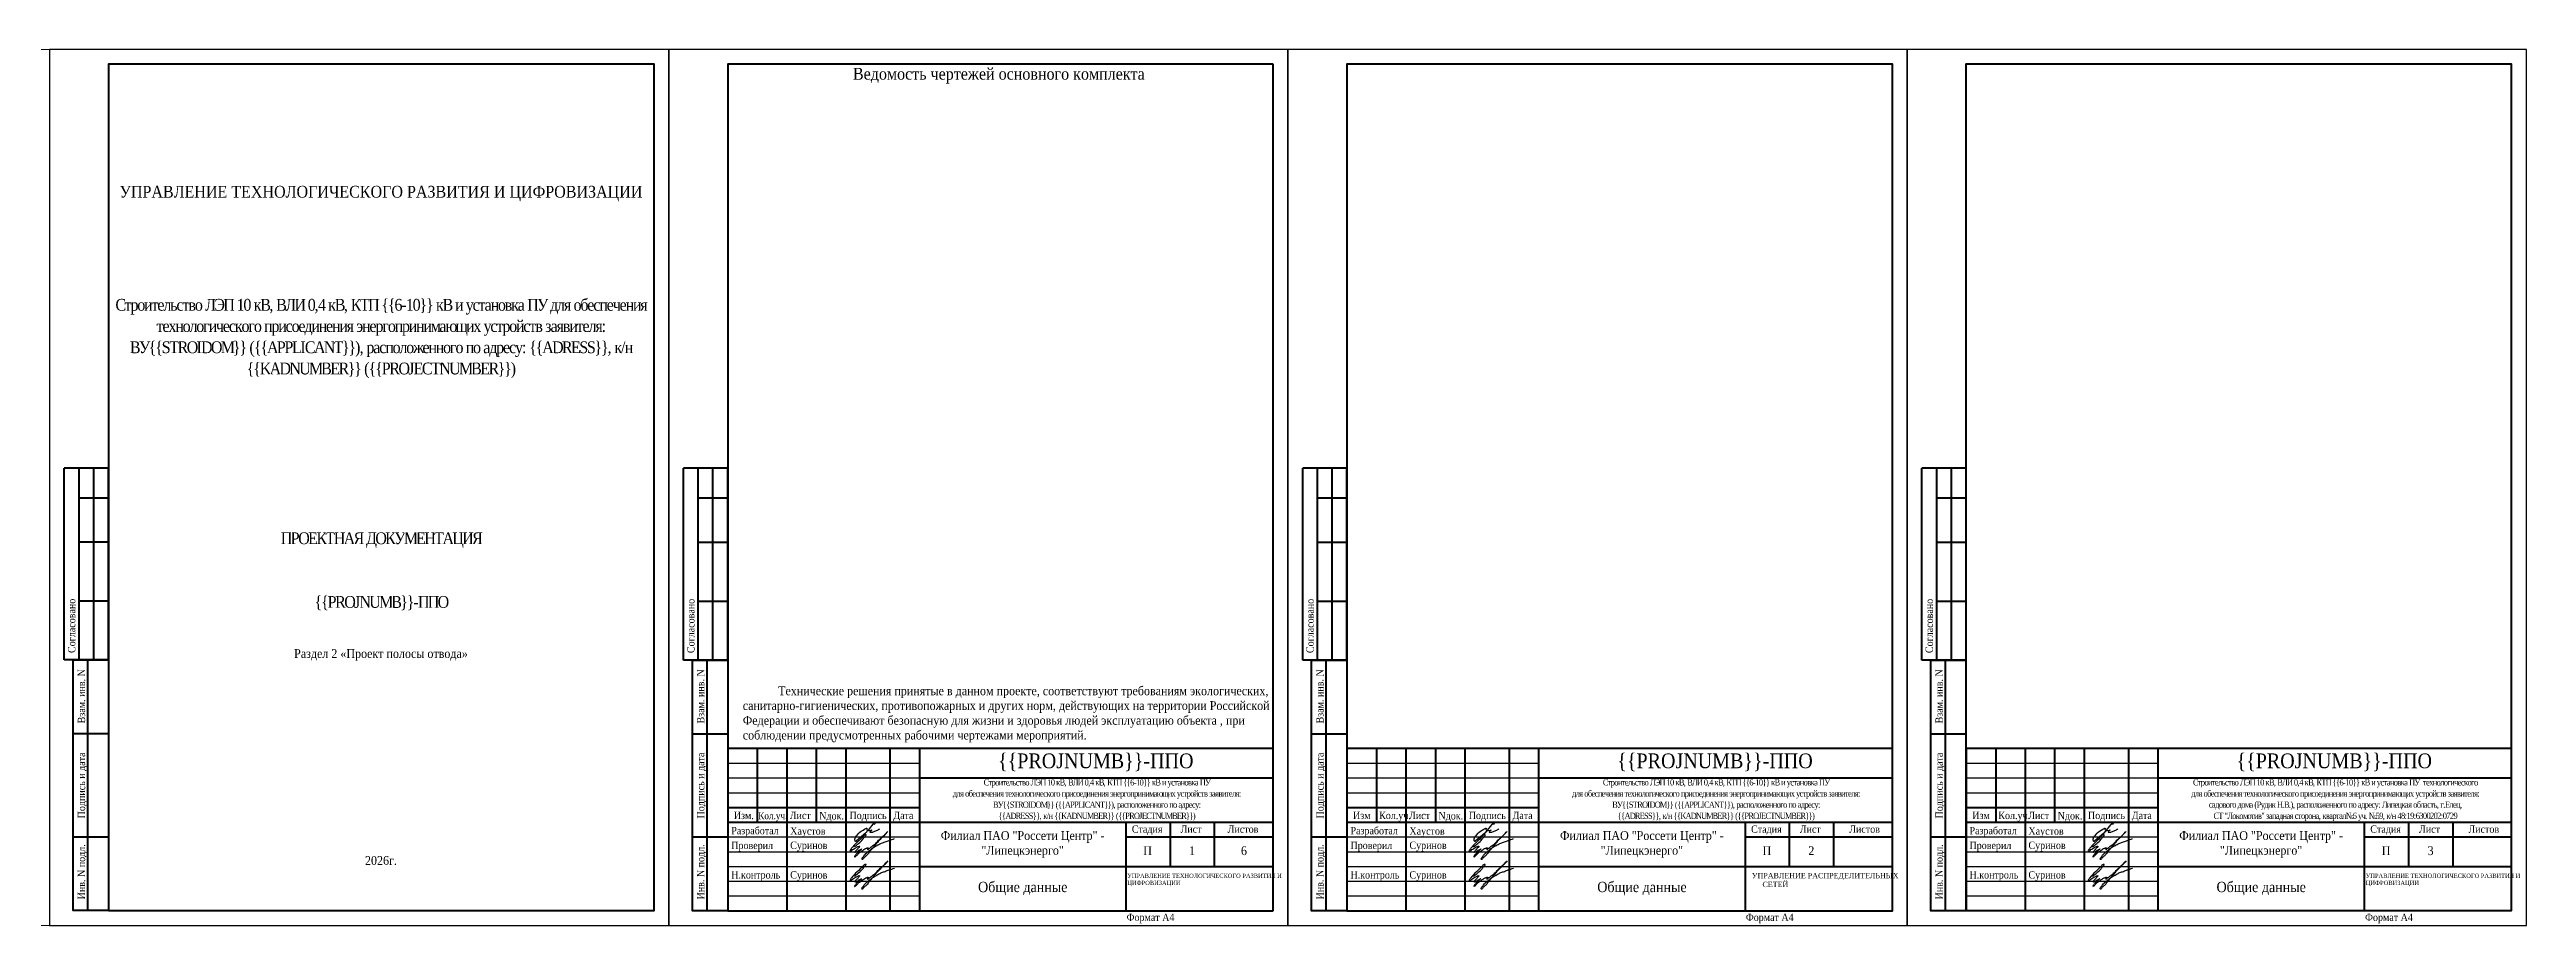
# Model space of a CAD drawing. Header units: millimetres. Extents: x 2394 to 10678, y 3616 to 3933.
# Drawn here: x 4284 to 5124, y 3636 to 3933 of the extents above; entities that cross this region are included whole.
import ezdxf

# ---------------------------------------------------------------- set-up
doc = ezdxf.new("R2010")
doc.units = ezdxf.units.MM
doc.layers.add('П', color=7, linetype='Continuous')
doc.layers.add('Чертеж', color=7, linetype='Continuous')
doc.styles.add('Simplex8', font='Times New Roman.ttf', dxfattribs={"height": 3.5})
doc.styles.add('стиль1', font='Times New Roman.ttf', dxfattribs={"width": 0.9})
doc.styles.add('стиль2', font='Times New Roman.ttf', dxfattribs={"width": 0.9, "height": 2.5})

# ---------------------------------------------------------------- blocks, each defined once
blk = doc.blocks.new('Штамп б')
at = {"lineweight": 70}
for points in [[(20, 0), (8, 0), (8, 85), (20, 85)], [(13, 0), (13, 85)], [(8, 60), (20, 60)], [(8, 25), (20, 25)]]:
    blk.add_lwpolyline(points, dxfattribs=at)
at = {"lineweight": 25, "style": 'Simplex8', "width": 0.9}
for s, p in [('Взам. инв. N', (12.06, 63.49)), ('Подпись и дата', (12.06, 31.28)), ('Инв. N подл.', (12.06, 3.82))]:
    blk.add_text(s, height=2.5, rotation=90, dxfattribs=at).set_placement(p)
blk = doc.blocks.new('A$C5B0935FB')
at = {"lineweight": 70}
for p, q in [((20, 65), (5, 65)), ((5, 0), (5, 65)), ((10, 55), (10, 65)), ((15, 0), (15, 65)), ((20, 0), (20, 65)), ((10, 40), (10, 55)), ((10, 55), (20, 55)), ((10, 20), (10, 40)), ((10, 40), (20, 40)), ((10, 0), (10, 20)), ((10, 20), (20, 20)), ((10, 0), (5, 0)), ((15, 0), (10, 0)), ((20, 0), (15, 0)), ((15, 0), (15, 0))]:
    blk.add_line(p, q, dxfattribs=at)
at = {"lineweight": 25, "style": 'стиль1', "width": 0.9}
blk.add_text('Согласовано', height=2.5, rotation=90, dxfattribs=at).set_placement((8.72, 2.35))
blk = doc.blocks.new('A$C7F1F469D')
at = {"color": 5, "lineweight": 25}
blk.add_spline([(-0.1, 1.78), (1.34, 2.93), (2.75, 4.33), (3.55, 5.31), (3.81, 5.64), (3.86, 5.8), (3.66, 5.81), (3.25, 5.7), (2.89, 5.36), (-1.09, 1.26), (-1.29, 0.98), (-1.47, 0.67), (-1.59, 0.28), (-1.54, 0.16), (-0.98, 0.55), (-0.42, 1.01), (0.34, 1.44), (1.08, 1.86), (1.69, 1.97), (1.62, 1.83), (1.26, 1.37), (0.56, 0.61), (0.16, 0.22), (0, 0), (0.24, -0.04), (0.82, 0.16), (1.44, 0.58), (2.18, 0.95), (2.33, 1.04), (1.93, 0.58), (1.28, 0.02), (0.64, -0.58), (0.1, -1.31), (-0.06, -1.68), (0.13, -1.59), (0.39, -1.41), (1.23, -0.56), (1.62, -0.16), (2.27, 0.27), (2.82, 0.65), (3.41, 1.04), (3.83, 1.25), (4.1, 1.35), (4.33, 1.44), (4.56, 1.45), (4.6, 1.35), (4.48, 1.19), (4.35, 0.92), (4.39, 0.82), (4.59, 0.91), (5.09, 1.34), (6.19, 2.18), (7.41, 3.21), (8.36, 4.22), (9.62, 5.31), (10.99, 6.68), (11.27, 6.98), (9.83, 5.51), (8.6, 4.26), (7.7, 3.28), (7.2, 2.7), (6.74, 2.12), (6.16, 1.41), (5.49, 0.62), (4.74, -0.34), (3.92, -1.29), (3.19, -1.94), (2.91, -2.31), (2.67, -2.58), (2.52, -2.55), (2.49, -2.26), (2.69, -1.9), (3.27, -1.11), (3.8, -0.52), (4.48, 0.07), (5.33, 0.79), (5.97, 1.29), (6.7, 1.77), (7.56, 2.21), (8.83, 2.91), (10.02, 3.35), (11.36, 3.83), (12.55, 4.24), (13.47, 4.57)], degree=3, dxfattribs=at)
blk = doc.blocks.new('Штамп фамилии')
at = {"layer": 'Чертеж', "color": 5, "lineweight": -2}
blk.add_lwpolyline([(47.56, 0.85), (47.63, 0.98), (47.71, 1.12), (47.75, 1.2), (47.79, 1.26), (47.82, 1.32), (47.85, 1.37), (47.85, 1.41), (47.85, 1.5), (47.83, 1.56), (47.8, 1.58), (47.75, 1.59), (47.69, 1.59), (47.65, 1.58), (47.6, 1.56), (47.53, 1.53), (47.47, 1.48), (47.41, 1.42), (47.34, 1.32), (45.35, -1.11), (44.5, -2.12), (43.04, -3.43), (41.29, -4.9), (41.18, -4.96), (41.1, -4.94), (41.06, -4.9), (41.02, -4.83), (40.95, -4.71), (40.89, -4.56), (40.88, -4.4), (40.88, -4.26), (40.91, -4.09), (40.95, -3.94), (40.99, -3.84), (41.05, -3.64), (41.14, -3.44), (41.38, -3.09), (41.64, -2.76), (42.23, -2.17), (42.59, -1.81), (43.05, -1.48), (43.63, -1.13), (44.19, -0.77), (44.85, -0.41), (44.92, -0.44), (44.94, -0.46), (44.95, -0.51), (44.89, -0.87), (44.97, -1.02), (45.03, -1.1), (45.09, -1.13), (45.19, -1.2), (45.35, -1.22), (45.55, -1.22), (46.39, -1.16), (46.48, -1.08), (46.54, -1.05), (46.56, -1.07), (46.57, -1.09), (46.56, -1.13), (46.54, -1.15), (46.53, -1.18), (46.48, -1.21), (46.37, -1.3), (46.01, -1.59), (45.97, -1.66), (45.96, -1.7), (45.96, -1.78), (45.99, -1.81), (46.12, -1.82), (46.26, -1.81), (46.68, -1.81), (46.77, -1.8), (46.92, -1.76), (47.12, -1.67), (48.59, -1.09), (48.75, -0.97), (48.9, -0.86), (49.05, -0.79), (49.15, -0.75), (49.3, -0.69)], dxfattribs=at)
at = {"layer": 'Чертеж', "color": 67, "lineweight": -2, "true_color": 0x727430}
for p in [(40.81, -8.53), (40.81, -18.55)]:
    blk.add_blockref('A$C7F1F469D', p, dxfattribs=at)
at = {"color": 7, "char_height": 2.5, "attachment_point": 4, "style": 'стиль1'}
for s, insert, width in [(' Разработал', (-1.9, -1.68), 17), (' Проверил', (-1.9, -6.68), 17), ('Хаустов', (18.94, -1.81), 20), (' Суринов', (18.1, -6.65), 20), (' Н.контроль', (-1.9, -16.68), 17), (' Суринов', (18.1, -16.68), 20)]:
    blk.add_mtext(s, dxfattribs=dict(at, insert=insert, width=width))
blk = doc.blocks.new('A$C31D65421')
blk.add_blockref('Штамп фамилии', (2.24, 18.43))

msp = doc.modelspace()

# ---------------------------------------------------------------- linework, layer by layer
at = {"layer": 'П', "linetype": 'Continuous', "lineweight": 0}
for points in [[(4074.341, 3932.871), (4284.341, 3932.871), (4284.341, 3635.871), (4074.341, 3635.871)], [(4284.341, 3932.871), (4494.341, 3932.871), (4494.341, 3635.871), (4284.341, 3635.871)], [(4494.341, 3932.871), (4704.341, 3932.871), (4704.341, 3635.871), (4494.341, 3635.871)], [(4704.341, 3932.871), (4914.341, 3932.871), (4914.341, 3635.871), (4704.341, 3635.871)]]:
    msp.add_lwpolyline(points, close=True, dxfattribs=at)
at = {"layer": 'П', "lineweight": 30}
for points in [[(4284.341, 3635.871), (4494.341, 3635.871), (4494.341, 3932.871), (4284.341, 3932.871)], [(4494.341, 3635.871), (4704.341, 3635.871), (4704.341, 3932.871), (4494.341, 3932.871)], [(4704.341, 3635.871), (4914.341, 3635.871), (4914.341, 3932.871), (4704.341, 3932.871)], [(4914.341, 3635.871), (5124.341, 3635.871), (5124.341, 3932.871), (4914.341, 3932.871)]]:
    msp.add_lwpolyline(points, close=True, dxfattribs=at)
at = {"layer": 'Чертеж', "lineweight": 70}
for p, q in [((4699.341, 3640.871), (4699.341, 3927.871)), ((4699.341, 3695.871), (4514.341, 3695.871)), ((4514.341, 3695.871), (4514.341, 3640.871)), ((4909.341, 3695.871), (4724.341, 3695.871)), ((4724.341, 3695.871), (4724.341, 3640.871)), ((5119.341, 3695.871), (4934.341, 3695.871)), ((4934.341, 3695.871), (4934.341, 3640.871))]:
    msp.add_line(p, q, dxfattribs=at)
msp.add_lwpolyline([(4304.358, 3640.906), (4489.358, 3640.906), (4489.358, 3927.906), (4304.358, 3927.906)], close=True, dxfattribs=at)
at = {"layer": 'Чертеж', "lineweight": 50}
msp.add_lwpolyline([(4699.341, 3927.871), (4514.341, 3927.871), (4514.341, 3640.871)], dxfattribs=at)
at = {"layer": 'Чертеж', "linetype": 'Continuous', "lineweight": 70}
for points in [[(4724.341, 3640.871), (4909.341, 3640.871), (4909.341, 3927.871), (4724.341, 3927.871)], [(4934.265, 3640.913), (5119.265, 3640.913), (5119.265, 3927.913), (4934.265, 3927.913)]]:
    msp.add_lwpolyline(points, close=True, dxfattribs=at)
at = {"layer": 'Чертеж', "lineweight": 30}
for points in [[(4514.341, 3690.871), (4579.341, 3690.871)], [(4724.341, 3690.871), (4789.341, 3690.871)], [(4934.341, 3690.871), (4999.341, 3690.871)], [(4514.341, 3685.871), (4579.341, 3685.871)], [(4514.341, 3680.871), (4579.341, 3680.871)], [(4724.341, 3685.871), (4789.341, 3685.871)], [(4724.341, 3680.871), (4789.341, 3680.871)], [(4934.341, 3685.871), (4999.341, 3685.871)], [(4934.341, 3680.871), (4999.341, 3680.871)], [(4514.341, 3665.871), (4579.341, 3665.871)], [(4724.341, 3665.871), (4789.341, 3665.871)], [(4934.341, 3665.871), (4999.341, 3665.871)], [(4514.341, 3660.871), (4579.341, 3660.871)], [(4514.341, 3655.871), (4579.341, 3655.871)], [(4724.341, 3660.871), (4789.341, 3660.871)], [(4724.341, 3655.871), (4789.341, 3655.871)], [(4934.341, 3660.871), (4999.341, 3660.871)], [(4934.341, 3655.871), (4999.341, 3655.871)], [(4514.341, 3650.871), (4579.341, 3650.871)], [(4514.341, 3645.871), (4579.341, 3645.871)], [(4724.341, 3650.871), (4789.341, 3650.871)], [(4724.341, 3645.871), (4789.341, 3645.871)], [(4934.341, 3650.871), (4999.341, 3650.871)], [(4934.341, 3645.871), (4999.341, 3645.871)]]:
    msp.add_lwpolyline(points, dxfattribs=at)
at = {"layer": 'Чертеж', "lineweight": 70}
for points in [[(4524.341, 3695.871), (4524.341, 3670.871)], [(4534.341, 3695.871), (4534.341, 3640.871)], [(4544.341, 3695.871), (4544.341, 3670.871)], [(4554.341, 3695.871), (4554.341, 3640.871)], [(4569.341, 3695.871), (4569.341, 3640.871)], [(4579.341, 3695.871), (4579.341, 3640.871)], [(4734.341, 3695.871), (4734.341, 3670.871)], [(4744.341, 3695.871), (4744.341, 3640.871)], [(4754.341, 3695.871), (4754.341, 3670.871)], [(4764.341, 3695.871), (4764.341, 3640.871)], [(4779.341, 3695.871), (4779.341, 3640.871)], [(4789.341, 3695.871), (4789.341, 3640.871)], [(4944.341, 3695.871), (4944.341, 3670.871)], [(4954.341, 3695.871), (4954.341, 3640.871)], [(4964.341, 3695.871), (4964.341, 3670.871)], [(4974.341, 3695.871), (4974.341, 3640.871)], [(4989.341, 3695.871), (4989.341, 3640.871)], [(4999.341, 3695.871), (4999.341, 3640.871)], [(4579.341, 3685.871), (4699.341, 3685.871)], [(4789.341, 3685.871), (4909.341, 3685.871)], [(4999.341, 3685.871), (5119.341, 3685.871)], [(4514.341, 3675.871), (4579.341, 3675.871)], [(4514.341, 3670.871), (4699.341, 3670.871)], [(4649.341, 3670.871), (4649.341, 3640.871)], [(4664.341, 3670.871), (4664.341, 3655.871)], [(4679.341, 3670.871), (4679.341, 3655.871)], [(4724.341, 3675.871), (4789.341, 3675.871)], [(4724.341, 3670.871), (4909.341, 3670.871)], [(4859.341, 3670.871), (4859.341, 3640.871)], [(4874.341, 3670.871), (4874.341, 3655.871)], [(4889.341, 3670.871), (4889.341, 3655.871)], [(4934.341, 3675.871), (4999.341, 3675.871)], [(4934.341, 3670.871), (5119.341, 3670.871)], [(5069.341, 3670.871), (5069.341, 3640.871)], [(5084.341, 3670.871), (5084.341, 3655.871)], [(5099.341, 3670.871), (5099.341, 3655.871)], [(4649.341, 3665.871), (4699.341, 3665.871)], [(4859.341, 3665.871), (4909.341, 3665.871)], [(5069.341, 3665.871), (5119.341, 3665.871)], [(4579.341, 3655.871), (4699.341, 3655.871)], [(4789.341, 3655.871), (4909.341, 3655.871)], [(4999.341, 3655.871), (5119.341, 3655.871)], [(4514.341, 3640.871), (4699.341, 3640.871)]]:
    msp.add_lwpolyline(points, dxfattribs=at)

# ---------------------------------------------------------------- block references
at = {"layer": 'Чертеж'}
for p in [(4284.358, 3725.906), (4494.341, 3725.871), (4704.341, 3725.871), (4914.341, 3725.871)]:
    msp.add_blockref('A$C5B0935FB', p, dxfattribs=at)
at = {"layer": 'Чертеж', "lineweight": 25}
for p in [(4284.358, 3640.906), (4494.341, 3640.871), (4704.341, 3640.871), (4914.341, 3640.871)]:
    msp.add_blockref('Штамп б', p, dxfattribs=at)
at = {"layer": 'Чертеж', "linetype": 'Continuous', "lineweight": 0}
for p in [(4514.341, 3650.871), (4724.341, 3650.871), (4934.265, 3650.871)]:
    msp.add_blockref('A$C31D65421', p, dxfattribs=at)

# ---------------------------------------------------------------- texts
at = {"layer": 'Чертеж', "lineweight": 25, "style": 'стиль1', "width": 0.9}
for s, height, p in [('Ведомость чертежей основного комплекта  ', 4, (4556.806, 3922.658)), ('Изм.', 2.5, (4516.394, 3671.944)), ('Кол.уч.', 2.3, (4524.666, 3671.908)), ('Лист', 2.5, (4535.374, 3671.944)), ('Nдок.', 2.5, (4545.364, 3671.801)), ('Подпись', 2.5, (4555.638, 3671.944)), ('Дата', 2.5, (4570.48, 3671.944)), ('Изм', 2.5, (4726.394, 3671.944)), ('Кол.уч.', 2.5, (4735.242, 3671.944)), ('Лист', 2.5, (4745.374, 3671.944)), ('Nдок.', 2.5, (4755.364, 3671.801)), ('Подпись', 2.5, (4765.638, 3671.944)), ('Дата', 2.5, (4780.48, 3671.944)), ('Изм', 2.5, (4936.394, 3671.944)), ('Кол.уч.', 2.5, (4945.242, 3671.944)), ('Лист', 2.5, (4955.374, 3671.944)), ('Nдок.', 2.5, (4965.364, 3671.801)), ('Подпись', 2.5, (4975.638, 3671.944)), ('Дата', 2.5, (4990.48, 3671.944)), ('Стадия', 2.5, (4651.389, 3667.29)), ('П', 3, (4655.266, 3659.732)), ('Лист', 2.5, (4667.899, 3667.29)), ('1', 3, (4670.811, 3659.732)), ('Листов', 2.5, (4683.884, 3667.29)), ('6', 3, (4688.388, 3659.732)), ('Стадия', 2.5, (4861.389, 3667.29)), ('П', 3, (4865.266, 3659.732)), ('Лист', 2.5, (4877.899, 3667.29)), ('2', 3, (4880.811, 3659.732)), ('Листов', 2.5, (4894.658, 3667.29)), ('Стадия', 2.5, (5071.389, 3667.29)), ('П', 3, (5075.266, 3659.732)), ('Лист', 2.5, (5087.899, 3667.29)), ('3', 3, (5090.811, 3659.732)), ('Листов', 2.5, (5104.658, 3667.29)), ('Формат А4', 2.5, (4649.602, 3637.399)), ('Формат А4', 2.5, (4859.602, 3637.399)), ('Формат А4', 2.5, (5069.602, 3637.399))]:
    msp.add_text(s, height=height, dxfattribs=at).set_placement(p)
at = {"layer": 'Чертеж', "color": 1, "lineweight": 20, "insert": (4304.232, 3927.833), "char_height": 5, "width": 185.01678, "attachment_point": 1, "style": 'стиль1'}
msp.add_mtext('\\pxqc,t19;{\\C256;\\P\\P\\H0.36x;\\P\\P\\P\\P\\P\\H0.94444x;\\P\\H2.353x;\\P\\ptz;\\fTimes New Roman|b0|i0|c204|p16;\\H0.99998x;УПРАВЛЕНИЕ ТЕХНОЛОГИЧЕСКОГО РАЗВИТИЯ И ЦИФРОВИЗАЦИИ\\H0.75004x;\\P\\P\\P\\P\\pt19;\\fTimes New Roman|b0|i0|c204|p18;\\H1.6667x;\\P\\P\\psm1.0792,tz;\\H0.79994x;\\T0.8;Строительство ЛЭП 10 кВ, ВЛИ 0,4 кВ, КТП \\{\\{6-10\\}\\} кВ и установка ПУ для обеспечения технологического присоединения энергопринимающих устройств заявителя: ВУ\\{\\{STROIDOM\\}\\} (\\{\\{APPLICANT\\}\\}), расположенного по адресу: \\{\\{ADRESS\\}\\}, к/н \\{\\{KADNUMBER\\}\\} (\\{\\{PROJECTNUMBER\\}\\})\\P\\ps*;\\P\\P\\pt19;\\P\\P\\P\\P\\PПРОЕКТНАЯ ДОКУМЕНТАЦИЯ\\P\\P\\P\\{\\{PROJNUMB\\}\\}-ППО\\P\\H1.5x;\\T1;\\P\\H0.5x;Раздел 2 «Проект полосы отвода»\\P\\P\\P\\pi1.9542,t1.1833;\\P\\pi0,t19;\\P\\P\\P\\P\\P\\P\\P\\P\\P2026г.}', dxfattribs=at)
at = {"layer": 'Чертеж', "insert": (4519.436, 3716.931), "char_height": 3, "width": 185, "attachment_point": 1, "style": 'стиль2'}
msp.add_mtext('^IТехнические решения принятые в данном проекте, соответствуют требованиям экологических, санитарно-гигиенических, противопожарных и других норм, действующих на территории Российской Федерации и обеспечивают безопасную для жизни и здоровья людей эксплуатацию объекта , при соблюдении предусмотренных рабочими чертежами мероприятий.\\P\\P\\pxi16;      ', dxfattribs=at)
at = {"layer": 'Чертеж', "lineweight": 25, "attachment_point": 5}
for s, insert, char_height, width, style in [('\\{\\{PROJNUMB\\}\\}-ППО', (4639.146, 3691.184), 5, 119.88502, 'стиль2'), ('\\{\\{PROJNUMB\\}\\}-ППО', (4849.146, 3691.184), 5, 119.88502, 'стиль2'), ('\\{\\{PROJNUMB\\}\\}-ППО', (5059.146, 3691.184), 5, 119.88502, 'стиль2'), ('\\pxsm1.0792;{\\T0.85;Строительство ЛЭП 10 кВ, ВЛИ 0,4 кВ, КТП \\{\\{6-10\\}\\} кВ и установка ПУ  \\Pдля обеспечения технологического присоединения энергопринимающих устройств заявителя: \\PВУ\\{\\{STROIDOM\\}\\} (\\{\\{APPLICANT\\}\\}), расположенного по адресу:\\P\\{\\{ADRESS\\}\\}, к/н \\{\\{KADNUMBER\\}\\} (\\{\\{PROJECTNUMBER\\}\\})}', (4639.51, 3678.371), 2.1, 119.6632, 'стиль1'), ('\\pxsm1.0792;{\\T0.85;Строительство ЛЭП 10 кВ, ВЛИ 0,4 кВ, КТП \\{\\{6-10\\}\\} кВ и установка ПУ  \\Pдля обеспечения технологического присоединения энергопринимающих устройств заявителя: \\PВУ\\{\\{STROIDOM\\}\\} (\\{\\{APPLICANT\\}\\}), расположенного по адресу:\\P\\{\\{ADRESS\\}\\}, к/н \\{\\{KADNUMBER\\}\\} (\\{\\{PROJECTNUMBER\\}\\})}', (4849.51, 3678.371), 2.1, 119.6632, 'стиль1'), ('\\pxsm1.0792,qc;{\\T0.8;Строительство ЛЭП 10 кВ, ВЛИ 0,4 кВ, КТП \\{\\{6-10\\}\\} кВ и установка ПУ  технологического\\Pдля обеспечения технологического присоединения энергопринимающих устройств заявителя: \\Pсадового дома (Рудик Н.В.), расположенного по адресу: Липецкая область, г.Елец, \\P\\ps*;СТ "Локомотив" западная сторона, квартал№6 уч. №59, к/н 48:19:6300202:0729}', (5059.51, 3678.371), 2.1, 119.6632, 'стиль1'), ('Филиал ПАО "Россети Центр" - "Липецкэнерго"', (4614.341, 3663.371), 3, 70, 'стиль2'), ('Филиал ПАО "Россети Центр" - "Липецкэнерго"', (4824.341, 3663.371), 3, 70, 'стиль2'), ('Филиал ПАО "Россети Центр" - "Липецкэнерго"', (5034.341, 3663.371), 3, 70, 'стиль2'), ('Общие данные', (4614.385, 3648.371), 3.5, 70.08803, 'стиль1'), ('\\pxql;{\\fTimes New Roman|b0|i0|c204|p16;\\H0.8x;УПРАВЛЕНИЕ ТЕХНОЛОГИЧЕСКОГО РАЗВИТИЯ И ЦИФРОВИЗАЦИИ}', (4676.937, 3651.263), 1.8, 54.19561, 'стиль2'), ('Общие данные', (4824.385, 3648.371), 3.5, 70.08803, 'стиль1'), ('\\pxi1,sm1,ql;{\\fTimes New Roman|b0|i0|c204|p16;УПРАВЛЕНИЕ РАСПРЕДЕЛИТЕЛЬНЫХ\\P\\pi3;СЕТЕЙ}', (4886.937, 3651.263), 1.8, 54.19561, 'стиль2'), ('Общие данные', (5034.385, 3648.371), 3.5, 70.08803, 'стиль1'), ('\\pxql;{\\fTimes New Roman|b0|i0|c204|p16;\\H0.8x;УПРАВЛЕНИЕ ТЕХНОЛОГИЧЕСКОГО РАЗВИТИЯ И ЦИФРОВИЗАЦИИ}', (5096.937, 3651.263), 1.8, 54.19561, 'стиль2')]:
    msp.add_mtext(s, dxfattribs=dict(at, insert=insert, char_height=char_height, width=width, style=style))

doc.saveas('drawing.dxf')
